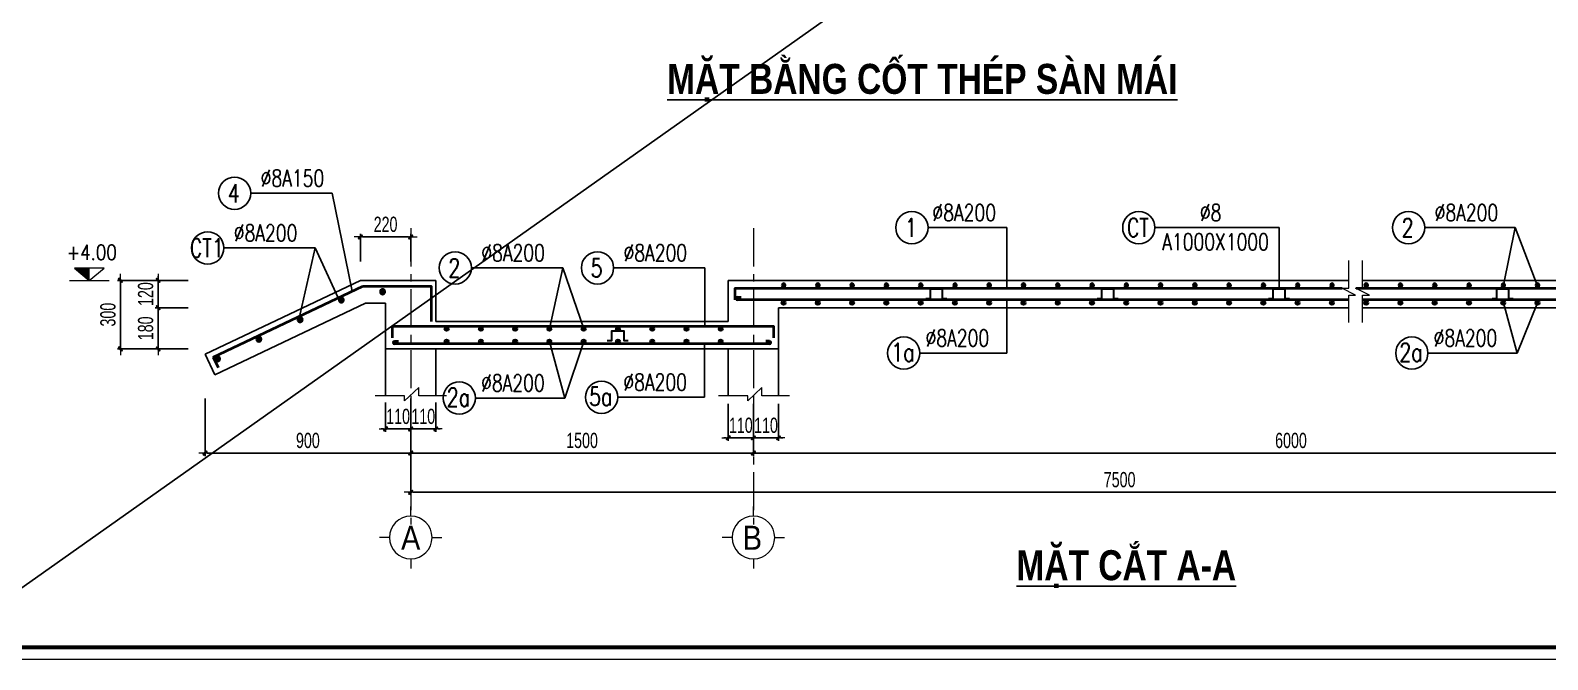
# Model space of a CAD drawing. Header units: millimetres. Extents: x -295047 to 263296, y -724756 to -308748.
# Drawn here: x 144 to 20067, y -368365 to -360102 of the extents above; entities that cross this region are included whole.
import ezdxf
from ezdxf.enums import TextEntityAlignment as Align

# ---------------------------------------------------------------- set-up
doc = ezdxf.new("R2010")
doc.units = ezdxf.units.MM
doc.header["$MEASUREMENT"] = 0
doc.header["$PDMODE"] = 32
doc.linetypes.add('CENTERX2', pattern=[4, 2.5, -0.5, 0.5, -0.5])
doc.linetypes.add('DASHDOT', pattern=[1, 0.5, -0.25, 0, -0.25])
doc.layers.get('Defpoints').update_dxf_attribs({"color": 1})
for name, color, linetype, lineweight in [('EG Net dam1', 1, 'Continuous', 30), ('Khungten_LCDI', 7, 'Continuous', 5), ('LC Dim', 8, 'Continuous', 18), ('LC ISO', 153, 'Continuous', 13), ('LC Net dam2', 6, 'Continuous', 40), ('LC Net manh', 219, 'Continuous', 5), ('LC Net thay', 7, 'Continuous', 25), ('LC Net truc', 79, 'DASHDOT', 13), ('LC Text1', 3, 'Continuous', 20), ('LC Text2', 7, 'Continuous', 25), ('MANH', 147, 'Continuous', 13)]:
    doc.layers.add(name, color=color, linetype=linetype, lineweight=lineweight)
doc.layers.add('KCS_Plotter', color=11, linetype='Continuous', plot=False)
doc.styles.add('HOATBIF', font='hoatbif.shx', dxfattribs={"width": 0.7})
doc.styles.add('Khungten', font='VHAVAN.TTF', dxfattribs={"width": 0.9, "height": 5000})
doc.styles.add('LC 1', font='VHAVANB.TTF')
doc.styles.add('LC 3', font='vnsimli.shx', dxfattribs={"width": 0.75})
doc.styles.add('LC3', font='VHARIALB.TTF', dxfattribs={"width": 0.8})
doc.styles.add('T1', font='Vnsimli.shx', dxfattribs={"width": 0.8})
doc.styles.add('Title', font='VHBLACK.TTF', dxfattribs={"width": 0.8})
doc.dimstyles.new('DIM CHUAN', dxfattribs={"dimscale": 60, "dimtxt": 2.5, "dimasz": 0.35, "dimexe": 0.5, "dimexo": 0, "dimgap": 0.8, "dimtad": 1, "dimdec": 0, "dimzin": 0, "dimdsep": 46, "dimtxsty": 'HOATBIF', "dimblk1": 'DOT', "dimblk2": 'DOT', "dimsah": 1, "dimcen": -1, "dimdle": 1, "dimclrd": 256, "dimclre": 256, "dimclrt": 4, "dimadec": 3, "dimazin": 2, "dimtfac": 0.333333, "dimtdec": 0, "dimtix": 1, "dimtmove": 2, "dimatfit": 3, "dimldrblk": 'DOT', "dimfxl": 1, "dimtvp": 0.833333, "dimtolj": 1, "dimtzin": 0, "dimarcsym": 0})
doc.dimstyles.new('dÝman', dxfattribs={"dimscale": 30, "dimtxt": 2.5, "dimasz": 0.35, "dimexe": 0.5, "dimexo": 0, "dimgap": 0.8, "dimtad": 1, "dimdec": 0, "dimzin": 0, "dimdsep": 46, "dimtxsty": 'HOATBIF', "dimblk1": 'DOT', "dimblk2": 'DOT', "dimsah": 1, "dimcen": -1, "dimdle": 1, "dimclrd": 256, "dimclre": 256, "dimclrt": 4, "dimadec": 3, "dimazin": 2, "dimtfac": 0.333333, "dimtdec": 0, "dimtix": 1, "dimtmove": 2, "dimatfit": 3, "dimldrblk": 'DOT', "dimfxl": 1, "dimtvp": 0.833333, "dimtolj": 1, "dimtzin": 0, "dimarcsym": 0})

# ---------------------------------------------------------------- blocks, each defined once
blk = doc.blocks.new('lcdi KC')
at = {"layer": 'Defpoints', "lineweight": 0}
blk.add_lwpolyline([(-1200, -14850), (-1200, 14850), (40800, 14850), (40800, -14850)], close=True, dxfattribs=at)
at = {"layer": 'Khungten_LCDI', "color": 5, "lineweight": 60}
blk.add_lwpolyline([(0, -14650), (0, 14650), (40600, 14650), (40600, -14650)], close=True, dxfattribs=at)
at = {"color": 7, "style": 'Khungten', "width": 0.8}
for tag, p in [('REVISION', (39499, -10746)), ('NGAYHT', (39546, -11609))]:
    blk.add_attdef(tag, text='', height=200, dxfattribs=at).set_placement(p, align=Align.CENTER)
at = {"layer": 'LC Text1', "style": 'Title', "width": 1.485915}
for tag, p, p2 in [('TENBANVE1', (36913, -8886), (40339, -8886)), ('TENBANVE2', (36913, -9562), (40339, -9562))]:
    blk.add_attdef(tag, text='', height=250, dxfattribs=at).set_placement(p, p2, align=Align.FIT)
at = {"layer": 'LC Text1', "style": 'Title', "width": 0.7}
blk.add_attdef('SOBANVE', text='', height=250, dxfattribs=at).set_placement((39562, -13896), align=Align.CENTER)
blk = doc.blocks.new('TIEUDE1')
at = {"layer": 'LC Text2', "color": 7, "style": 'LC 1'}
blk.add_attdef('TIªU§Ò', text='', height=5, dxfattribs=at).set_placement((0, 0), align=Align.BOTTOM_CENTER)
blk.add_attdef('TL', text='', height=3, dxfattribs=at).set_placement((0, -2), align=Align.TOP_CENTER)
blk = doc.blocks.new('DOT')
at = {"layer": 'LC Dim'}
blk.add_line((-3, 0), (3, 0), dxfattribs=at)
at = {"layer": 'LC Dim', "color": 4}
blk.add_line((-1, -1), (1, 1), dxfattribs=at)
blk.add_lwpolyline([(0.5, 1), (-1, -0.5), (-0.5, -1), (1, 0.5)], close=True, dxfattribs=at)
blk = doc.blocks.new('*D928')
at = {"layer": 'Defpoints', "color": 0, "ltscale": 2, "transparency": 16777216}
for p in [(5138, -365072), (9638, -365072), (9638, -365652)]:
    blk.add_point(p, dxfattribs=at)
at = {"layer": 'LC Dim', "lineweight": -2, "ltscale": 2, "transparency": 16777216}
for p, q in [((5138, -365072), (5138, -365692)), ((9638, -365072), (9638, -365692)), ((5166, -365652), (9610, -365652))]:
    blk.add_line(p, q, dxfattribs=at)
at = {"layer": 'LC Dim', "lineweight": -2, "ltscale": 2, "transparency": 16777216, "xscale": 28, "yscale": 28, "zscale": 28, "rotation": 180}
blk.add_blockref('DOT', (5138, -365652), dxfattribs=at)
at = {"layer": 'LC Dim', "lineweight": -2, "ltscale": 2, "transparency": 16777216, "xscale": 28, "yscale": 28, "zscale": 28}
blk.add_blockref('DOT', (9638, -365652), dxfattribs=at)
at = {"layer": 'LC Dim', "color": 4, "ltscale": 2, "transparency": 16777216, "insert": (7388, -365488), "char_height": 200, "attachment_point": 5, "style": 'HOATBIF'}
blk.add_mtext('\\A1;1500', dxfattribs=at)
blk = doc.blocks.new('_Dot')
at = {"color": 0, "linetype": 'ByBlock', "lineweight": -2}
blk.add_line((-0.5, 0), (-1, 0), dxfattribs=at)
at = {"color": 0, "linetype": 'ByBlock', "const_width": 0.5}
blk.add_lwpolyline([(-0.25, 0, 1), (0.25, 0, 1)], format="xyb", close=True, dxfattribs=at)
blk = doc.blocks.new('*D929')
at = {"layer": 'Defpoints', "color": 0, "ltscale": 2, "transparency": 16777216}
for p in [(9638, -365072), (23756, -365072), (23756, -365652)]:
    blk.add_point(p, dxfattribs=at)
at = {"layer": 'LC Dim', "lineweight": -2, "ltscale": 2, "transparency": 16777216}
for p, q in [((9638, -365072), (9638, -365692)), ((23756, -365072), (23756, -365692)), ((9666, -365652), (23728, -365652))]:
    blk.add_line(p, q, dxfattribs=at)
at = {"layer": 'LC Dim', "lineweight": -2, "ltscale": 2, "transparency": 16777216, "xscale": 28, "yscale": 28, "zscale": 28, "rotation": 180}
blk.add_blockref('DOT', (9638, -365652), dxfattribs=at)
at = {"layer": 'LC Dim', "lineweight": -2, "ltscale": 2, "transparency": 16777216, "xscale": 28, "yscale": 28, "zscale": 28}
blk.add_blockref('DOT', (23756, -365652), dxfattribs=at)
at = {"layer": 'LC Dim', "color": 4, "ltscale": 2, "transparency": 16777216, "insert": (16697, -365488), "char_height": 200, "attachment_point": 5, "style": 'HOATBIF'}
blk.add_mtext('\\A1;6000', dxfattribs=at)
blk = doc.blocks.new('*D930')
at = {"layer": 'Defpoints', "color": 0, "ltscale": 2, "transparency": 16777216}
for p in [(5138, -365072), (23756, -365072), (23756, -366167)]:
    blk.add_point(p, dxfattribs=at)
at = {"layer": 'LC Dim', "lineweight": -2, "ltscale": 2, "transparency": 16777216}
for p, q in [((5138, -365072), (5138, -366207)), ((23756, -365072), (23756, -366207)), ((5166, -366167), (23728, -366167))]:
    blk.add_line(p, q, dxfattribs=at)
at = {"layer": 'LC Dim', "lineweight": -2, "ltscale": 2, "transparency": 16777216, "xscale": 28, "yscale": 28, "zscale": 28, "rotation": 180}
blk.add_blockref('DOT', (5138, -366167), dxfattribs=at)
at = {"layer": 'LC Dim', "lineweight": -2, "ltscale": 2, "transparency": 16777216, "xscale": 28, "yscale": 28, "zscale": 28}
blk.add_blockref('DOT', (23756, -366167), dxfattribs=at)
at = {"layer": 'LC Dim', "color": 4, "ltscale": 2, "transparency": 16777216, "insert": (14447, -366003), "char_height": 200, "width": 1042.23, "attachment_point": 5, "style": 'HOATBIF'}
blk.add_mtext('\\A1;7500', dxfattribs=at)
blk = doc.blocks.new('thep tron 2')
at = {"layer": 'LC Net dam2'}
for p, q in [((-0.5, 0.5), (0.5, 0.5)), ((0.35, 0.85), (-0.35, 0.15)), ((-0.35, 0.85), (0.35, 0.15)), ((0, 1), (0, 0))]:
    blk.add_line(p, q, dxfattribs=at)
blk.add_circle((0, 0.5), 0.5, dxfattribs=at)
blk = doc.blocks.new('*U912')
at = {"layer": 'LC Net dam2', "xscale": 44.99999883287877, "yscale": 44.99999883287877, "zscale": 44.99999883287877}
blk.add_blockref('thep tron 2', (0, -22), dxfattribs=at)
blk = doc.blocks.new('*U913')
at = {"layer": 'LC Dim', "color": 0, "linetype": 'ByBlock', "lineweight": -2}
for p in [(0, 0), (450, 0), (900, 0), (1350, 0), (1800, 0), (2250, 0), (2700, 0), (3150, 0), (3600, 0), (4050, 0), (4500, 0), (4950, 0), (5400, 0), (5850, 0), (6300, 0), (6750, 0), (7200, 0), (7650, 0), (8100, 0), (8550, 0), (9000, 0), (9450, 0), (9900, 0), (10350, 0), (10800, 0), (11250, 0), (11700, 0), (12150, 0), (12600, 0), (13050, 0)]:
    blk.add_blockref('*U912', p, dxfattribs=at)
blk = doc.blocks.new('*U914')
at = {"layer": 'LC Net dam2', "xscale": 44.99999883287877, "yscale": 44.99999883287877, "zscale": 44.99999883287877}
blk.add_blockref('thep tron 2', (0, -22), dxfattribs=at)
blk = doc.blocks.new('*U915')
at = {"layer": 'LC Dim', "color": 0, "linetype": 'ByBlock', "lineweight": -2}
for p in [(0, 0), (450, 0), (900, 0), (1350, 0), (1800, 0), (2250, 0), (2700, 0), (3150, 0), (3600, 0), (4050, 0), (4500, 0), (4950, 0), (5400, 0), (5850, 0), (6300, 0), (6750, 0), (7200, 0), (7650, 0), (8100, 0), (8550, 0), (9000, 0), (9450, 0), (9900, 0), (10350, 0), (10800, 0), (11250, 0), (11700, 0), (12150, 0), (12600, 0), (13050, 0)]:
    blk.add_blockref('*U914', p, dxfattribs=at)
blk = doc.blocks.new('*D931')
at = {"layer": 'Defpoints', "color": 0, "ltscale": 2, "transparency": 16777216}
for p in [(1327, -363385), (2215, -363385), (2215, -364285)]:
    blk.add_point(p, dxfattribs=at)
at = {"layer": 'LC Dim', "lineweight": -2, "ltscale": 2, "transparency": 16777216}
for p, q in [((2215, -363385), (1287, -363385)), ((1327, -364257), (1327, -363413)), ((2215, -364285), (1287, -364285))]:
    blk.add_line(p, q, dxfattribs=at)
at = {"layer": 'LC Dim', "lineweight": -2, "ltscale": 2, "transparency": 16777216, "xscale": 28, "yscale": 28, "zscale": 28}
for p, rotation in [((1327, -363385), 90), ((1327, -364285), 270)]:
    blk.add_blockref('DOT', p, dxfattribs=dict(at, rotation=rotation))
at = {"layer": 'LC Dim', "color": 4, "ltscale": 2, "transparency": 16777216, "insert": (1163, -363835), "char_height": 200, "attachment_point": 5, "rotation": 90, "style": 'HOATBIF'}
blk.add_mtext('\\A1;300', dxfattribs=at)
blk = doc.blocks.new('Caodo1')
at = {"layer": 'LC Text1'}
blk.add_hatch(color=256, dxfattribs=at).paths.add_polyline_path([(0, 200), (0, 0), (243, 200)])
for p, q in [((324, 0), (-324, 0)), ((0, 0), (0, 200))]:
    blk.add_line(p, q, dxfattribs=at)
blk.add_lwpolyline([(-243, 200), (243, 200), (0, 0), (0, 0)], close=True, dxfattribs=at)
at = {"layer": 'LC Text1', "style": 'T1', "width": 0.8}
blk.add_attdef('%%P0,00', text='', height=250, dxfattribs=at).set_placement((-39, 460), align=Align.MIDDLE_CENTER)
blk = doc.blocks.new('TTRUC')
at = {"layer": 'LC ISO'}
for p, q in [((0, 6.95), (0, 10.13)), ((-6.95, 0), (-10.13, 0)), ((6.95, 0), (10.13, 0)), ((0, -6.95), (0, -10.13))]:
    blk.add_line(p, q, dxfattribs=at)
at = {"layer": 'LC Net manh'}
blk.add_circle((0, 0), 6.95, dxfattribs=at)
blk = doc.blocks.new('*U908')
at = {"layer": 'LC Net dam2', "xscale": 44.99999883287877, "yscale": 44.99999883287877, "zscale": 44.99999883287877}
blk.add_blockref('thep tron 2', (0, -22), dxfattribs=at)
blk = doc.blocks.new('*U909')
at = {"layer": 'LC Dim', "color": 0, "linetype": 'ByBlock', "lineweight": -2}
for p in [(0, 0), (450, 0), (900, 0), (1350, 0), (1800, 0), (2250, 0)]:
    blk.add_blockref('*U908', p, dxfattribs=at)
at = {"layer": 'LC Dim', "color": 0, "linetype": 'ByBlock', "lineweight": -2, "transparency": 16777216}
for p in [(2700, 0), (3150, 0), (3600, 0)]:
    blk.add_blockref('*U908', p, dxfattribs=at)
blk = doc.blocks.new('*U910')
at = {"layer": 'LC Net dam2', "xscale": 44.99999883287877, "yscale": 44.99999883287877, "zscale": 44.99999883287877}
blk.add_blockref('thep tron 2', (0, -22), dxfattribs=at)
blk = doc.blocks.new('*U911')
at = {"layer": 'LC Dim', "color": 0, "linetype": 'ByBlock', "lineweight": -2}
for p in [(0, 0), (450, 0), (900, 0), (1350, 0), (1800, 0), (2250, 0)]:
    blk.add_blockref('*U910', p, dxfattribs=at)
at = {"layer": 'LC Dim', "color": 0, "linetype": 'ByBlock', "lineweight": -2, "transparency": 16777216}
for p in [(2700, 0), (3150, 0), (3600, 0)]:
    blk.add_blockref('*U910', p, dxfattribs=at)
blk = doc.blocks.new('*D917')
at = {"layer": 'Defpoints', "color": 0, "ltscale": 2, "transparency": 16777216}
for p in [(2438, -364937), (5138, -364937), (2438, -365652)]:
    blk.add_point(p, dxfattribs=at)
at = {"layer": 'LC Dim', "lineweight": -2, "ltscale": 2, "transparency": 16777216}
for p, q in [((2438, -364937), (2438, -365692)), ((5138, -364937), (5138, -365692)), ((5110, -365652), (2466, -365652))]:
    blk.add_line(p, q, dxfattribs=at)
at = {"layer": 'LC Dim', "lineweight": -2, "ltscale": 2, "transparency": 16777216, "xscale": 28, "yscale": 28, "zscale": 28, "rotation": 180}
blk.add_blockref('DOT', (2438, -365652), dxfattribs=at)
at = {"layer": 'LC Dim', "lineweight": -2, "ltscale": 2, "transparency": 16777216, "xscale": 28, "yscale": 28, "zscale": 28}
blk.add_blockref('DOT', (5138, -365652), dxfattribs=at)
at = {"layer": 'LC Dim', "color": 4, "ltscale": 2, "transparency": 16777216, "insert": (3788, -365488), "char_height": 200, "attachment_point": 5, "style": 'HOATBIF'}
blk.add_mtext('\\A1;900', dxfattribs=at)
blk = doc.blocks.new('*D918')
at = {"layer": 'Defpoints', "color": 0, "ltscale": 2, "transparency": 16777216}
for p in [(1822, -363385), (2215, -363385), (2215, -363745)]:
    blk.add_point(p, dxfattribs=at)
at = {"layer": 'LC Dim', "lineweight": -2, "ltscale": 2, "transparency": 16777216}
for p, q in [((2215, -363385), (1782, -363385)), ((1822, -363357), (1822, -363329)), ((1822, -363745), (1822, -363385)), ((2215, -363745), (1782, -363745)), ((1822, -363773), (1822, -363801))]:
    blk.add_line(p, q, dxfattribs=at)
at = {"layer": 'LC Dim', "lineweight": -2, "ltscale": 2, "transparency": 16777216, "xscale": 28, "yscale": 28, "zscale": 28}
for p, rotation in [((1822, -363385), 270), ((1822, -363745), 90)]:
    blk.add_blockref('DOT', p, dxfattribs=dict(at, rotation=rotation))
at = {"layer": 'LC Dim', "color": 4, "ltscale": 2, "transparency": 16777216, "insert": (1658, -363565), "char_height": 200, "attachment_point": 5, "rotation": 90, "style": 'HOATBIF'}
blk.add_mtext('\\A1;120', dxfattribs=at)
blk = doc.blocks.new('*D919')
at = {"layer": 'Defpoints', "color": 0, "ltscale": 2, "transparency": 16777216}
for p in [(2215, -363745), (1822, -364285), (2215, -364285)]:
    blk.add_point(p, dxfattribs=at)
at = {"layer": 'LC Dim', "lineweight": -2, "ltscale": 2, "transparency": 16777216}
for p, q in [((2215, -363745), (1782, -363745)), ((1822, -363773), (1822, -364257)), ((2215, -364285), (1782, -364285))]:
    blk.add_line(p, q, dxfattribs=at)
at = {"layer": 'LC Dim', "lineweight": -2, "ltscale": 2, "transparency": 16777216, "xscale": 28, "yscale": 28, "zscale": 28}
for p, rotation in [((1822, -363745), 90), ((1822, -364285), 270)]:
    blk.add_blockref('DOT', p, dxfattribs=dict(at, rotation=rotation))
at = {"layer": 'LC Dim', "color": 4, "ltscale": 2, "transparency": 16777216, "insert": (1658, -364015), "char_height": 200, "attachment_point": 5, "rotation": 90, "style": 'HOATBIF'}
blk.add_mtext('\\A1;180', dxfattribs=at)
blk = doc.blocks.new('*U907')
at = {"layer": 'LC Net dam2', "xscale": 60.05050504978881, "yscale": 60.05050504978881, "zscale": 60.05050504978881}
blk.add_blockref('thep tron 2', (0, -30), dxfattribs=at)
blk = doc.blocks.new('*D921')
at = {"layer": 'Defpoints', "color": 0, "ltscale": 2, "transparency": 16777216}
for p in [(4478, -362814), (4478, -363138), (5138, -363138)]:
    blk.add_point(p, dxfattribs=at)
at = {"layer": 'LC Dim', "lineweight": -2, "ltscale": 2, "transparency": 16777216}
for p, q in [((4478, -363138), (4478, -362774)), ((5138, -363138), (5138, -362774)), ((5110, -362814), (4506, -362814))]:
    blk.add_line(p, q, dxfattribs=at)
at = {"layer": 'LC Dim', "lineweight": -2, "ltscale": 2, "transparency": 16777216, "xscale": 28, "yscale": 28, "zscale": 28, "rotation": 180}
blk.add_blockref('DOT', (4478, -362814), dxfattribs=at)
at = {"layer": 'LC Dim', "lineweight": -2, "ltscale": 2, "transparency": 16777216, "xscale": 28, "yscale": 28, "zscale": 28}
blk.add_blockref('DOT', (5138, -362814), dxfattribs=at)
at = {"layer": 'LC Dim', "color": 4, "ltscale": 2, "transparency": 16777216, "insert": (4808, -362650), "char_height": 200, "attachment_point": 5, "style": 'HOATBIF'}
blk.add_mtext('\\A1;220', dxfattribs=at)
blk = doc.blocks.new('*D922')
at = {"layer": 'Defpoints', "color": 0, "ltscale": 2, "transparency": 16777216}
for p in [(4808, -364990), (5138, -364990), (5138, -365336)]:
    blk.add_point(p, dxfattribs=at)
at = {"layer": 'LC Dim', "lineweight": -2, "ltscale": 2, "transparency": 16777216}
for p, q in [((4808, -364990), (4808, -365376)), ((5138, -364990), (5138, -365376)), ((4780, -365336), (4752, -365336)), ((4808, -365336), (5138, -365336)), ((5166, -365336), (5194, -365336))]:
    blk.add_line(p, q, dxfattribs=at)
at = {"layer": 'LC Dim', "lineweight": -2, "ltscale": 2, "transparency": 16777216, "xscale": 28, "yscale": 28, "zscale": 28}
blk.add_blockref('DOT', (4808, -365336), dxfattribs=at)
at = {"layer": 'LC Dim', "lineweight": -2, "ltscale": 2, "transparency": 16777216, "xscale": 28, "yscale": 28, "zscale": 28, "rotation": 180}
blk.add_blockref('DOT', (5138, -365336), dxfattribs=at)
at = {"layer": 'LC Dim', "color": 4, "ltscale": 2, "transparency": 16777216, "insert": (4973, -365172), "char_height": 200, "attachment_point": 5, "style": 'HOATBIF'}
blk.add_mtext('\\A1;110', dxfattribs=at)
blk = doc.blocks.new('*D923')
at = {"layer": 'Defpoints', "color": 0, "ltscale": 2, "transparency": 16777216}
for p in [(5138, -364990), (5468, -364990), (5468, -365336)]:
    blk.add_point(p, dxfattribs=at)
at = {"layer": 'LC Dim', "lineweight": -2, "ltscale": 2, "transparency": 16777216}
for p, q in [((5138, -364990), (5138, -365376)), ((5468, -364990), (5468, -365376)), ((5110, -365336), (5082, -365336)), ((5138, -365336), (5468, -365336)), ((5496, -365336), (5524, -365336))]:
    blk.add_line(p, q, dxfattribs=at)
at = {"layer": 'LC Dim', "lineweight": -2, "ltscale": 2, "transparency": 16777216, "xscale": 28, "yscale": 28, "zscale": 28}
blk.add_blockref('DOT', (5138, -365336), dxfattribs=at)
at = {"layer": 'LC Dim', "lineweight": -2, "ltscale": 2, "transparency": 16777216, "xscale": 28, "yscale": 28, "zscale": 28, "rotation": 180}
blk.add_blockref('DOT', (5468, -365336), dxfattribs=at)
at = {"layer": 'LC Dim', "color": 4, "ltscale": 2, "transparency": 16777216, "insert": (5303, -365172), "char_height": 200, "attachment_point": 5, "style": 'HOATBIF'}
blk.add_mtext('\\A1;110', dxfattribs=at)
blk = doc.blocks.new('*D924')
at = {"layer": 'Defpoints', "color": 0, "ltscale": 2, "transparency": 16777216}
for p in [(9308, -365005), (9638, -365005), (9638, -365453)]:
    blk.add_point(p, dxfattribs=at)
at = {"layer": 'LC Dim', "lineweight": -2, "ltscale": 2, "transparency": 16777216}
for p, q in [((9308, -365005), (9308, -365493)), ((9638, -365005), (9638, -365493)), ((9280, -365453), (9252, -365453)), ((9308, -365453), (9638, -365453)), ((9666, -365453), (9694, -365453))]:
    blk.add_line(p, q, dxfattribs=at)
at = {"layer": 'LC Dim', "lineweight": -2, "ltscale": 2, "transparency": 16777216, "xscale": 28, "yscale": 28, "zscale": 28}
blk.add_blockref('DOT', (9308, -365453), dxfattribs=at)
at = {"layer": 'LC Dim', "lineweight": -2, "ltscale": 2, "transparency": 16777216, "xscale": 28, "yscale": 28, "zscale": 28, "rotation": 180}
blk.add_blockref('DOT', (9638, -365453), dxfattribs=at)
at = {"layer": 'LC Dim', "color": 4, "ltscale": 2, "transparency": 16777216, "insert": (9473, -365289), "char_height": 200, "attachment_point": 5, "style": 'HOATBIF'}
blk.add_mtext('\\A1;110', dxfattribs=at)
blk = doc.blocks.new('*D925')
at = {"layer": 'Defpoints', "color": 0, "ltscale": 2, "transparency": 16777216}
for p in [(9638, -365005), (9968, -365005), (9968, -365453)]:
    blk.add_point(p, dxfattribs=at)
at = {"layer": 'LC Dim', "lineweight": -2, "ltscale": 2, "transparency": 16777216}
for p, q in [((9638, -365005), (9638, -365493)), ((9968, -365005), (9968, -365493)), ((9610, -365453), (9582, -365453)), ((9638, -365453), (9968, -365453)), ((9996, -365453), (10024, -365453))]:
    blk.add_line(p, q, dxfattribs=at)
at = {"layer": 'LC Dim', "lineweight": -2, "ltscale": 2, "transparency": 16777216, "xscale": 28, "yscale": 28, "zscale": 28}
blk.add_blockref('DOT', (9638, -365453), dxfattribs=at)
at = {"layer": 'LC Dim', "lineweight": -2, "ltscale": 2, "transparency": 16777216, "xscale": 28, "yscale": 28, "zscale": 28, "rotation": 180}
blk.add_blockref('DOT', (9968, -365453), dxfattribs=at)
at = {"layer": 'LC Dim', "color": 4, "ltscale": 2, "transparency": 16777216, "insert": (9803, -365289), "char_height": 200, "attachment_point": 5, "style": 'HOATBIF'}
blk.add_mtext('\\A1;110', dxfattribs=at)

msp = doc.modelspace()

# ---------------------------------------------------------------- linework, layer by layer
at = {"layer": 'EG Net dam1', "ltscale": 500}
for points in [[(11902, -363623.3), (11962.7, -363623.3), (11962.7, -363498), (12117.8, -363498), (12117.8, -363623.3), (12178.4, -363623.3)], [(14152, -363623.3), (14212.7, -363623.3), (14212.7, -363498), (14367.8, -363498), (14367.8, -363623.3), (14428.4, -363623.3)], [(16402, -363623.3), (16462.7, -363623.3), (16462.7, -363498), (16617.8, -363498), (16617.8, -363623.3), (16678.4, -363623.3)], [(19338.1, -363623.3), (19398.7, -363623.3), (19398.7, -363498), (19553.8, -363498), (19553.8, -363623.3), (19614.4, -363623.3)], [(7719, -364174.7), (7779.6, -364174.7), (7779.6, -364049.5), (7934.7, -364049.5), (7934.7, -364174.7), (7995.4, -364174.7)]]:
    msp.add_lwpolyline(points, dxfattribs=at)
at = {"layer": 'KCS_Plotter', "ltscale": 2}
msp.add_line((-1304.2, -368365.3), (32295.8, -344605.3), dxfattribs=at)
at = {"layer": 'LC Net dam2', "ltscale": 2}
for p, q in [((2545.6, -364394.3), (4508.2, -363461.4)), ((9428.1, -363604.8), (9478.4, -363604.8)), ((17454.6, -363640), (9428.1, -363640)), ((23947.5, -363640), (17636, -363640)), ((4926, -364185.1), (4976.2, -364185.1)), ((9850.4, -364185.1), (9800.1, -364185.1)), ((9850.4, -364220.4), (4926, -364220.4))]:
    msp.add_line(p, q, dxfattribs=at)
at = {"layer": 'LC Net dam2'}
msp.add_line((2545.6, -364394.3), (2609.8, -364529.3), dxfattribs=at)
at = {"layer": 'LC Net dam2', "ltscale": 2}
for points in [[(4508.2, -363461.4), (5404.8, -363461.4), (5404.8, -363925.8)], [(17370.1, -363490), (9395.9, -363490), (9395.9, -363640)], [(26348.8, -364394.3), (24446.4, -363490), (17551.5, -363490)], [(9906.5, -364140), (9906.5, -363990), (4893.7, -363990), (4893.7, -364140)]]:
    msp.add_lwpolyline(points, dxfattribs=at)
for centre, start, end in [((9428.1, -363622.4), 90, 270), ((4926, -364202.7), 90, 270), ((9850.4, -364202.7), 270, 90)]:
    msp.add_arc(centre, 17.6, start, end, dxfattribs=at)
at = {"layer": 'LC Net manh', "ltscale": 2}
for points in [[(5607.2, -364899.1), (5244.2, -364899.1), (5244.2, -364789.6), (5058.2, -364965.1), (5058.2, -364899.1), (4672.7, -364899.1)], [(10112.2, -364899.1), (9749.2, -364899.1), (9749.2, -364789.6), (9563.2, -364965.1), (9563.2, -364899.1), (9177.7, -364899.1)]]:
    msp.add_lwpolyline(points, dxfattribs=at)
at = {"layer": 'LC Net thay'}
for p, q in [((4478.2, -363385), (2438.2, -364354.7)), ((4545.8, -363685), (2567, -364625.7)), ((4808.2, -363685), (4545.8, -363685)), ((2438.2, -364354.7), (2567, -364625.7))]:
    msp.add_line(p, q, dxfattribs=at)
at = {"layer": 'LC Net thay', "ltscale": 2}
for p, q in [((4478.2, -363385), (5468.2, -363385)), ((5468.2, -363385), (5468.2, -363925)), ((9308.2, -363385), (9968.2, -363385)), ((9308.2, -363925), (9308.2, -363385)), ((17454.6, -363385), (9968.2, -363385)), ((23426.2, -363385), (17636, -363385)), ((4808.2, -363685), (4808.2, -364285)), ((9968.2, -364285), (9968.2, -363745)), ((9968.2, -363745), (17454.6, -363745)), ((17636, -363745), (23426.2, -363745)), ((9308.2, -363925), (5468.2, -363925)), ((9968.2, -364285), (4808.2, -364285)), ((4808.2, -364285), (4808.2, -364899.1)), ((5468.2, -364285), (5468.2, -364899.1)), ((9308.2, -364285), (9308.2, -364899.1)), ((9968.2, -364285), (9968.2, -364899.1))]:
    msp.add_line(p, q, dxfattribs=at)
at = {"layer": 'LC Net truc', "linetype": 'CENTERX2', "ltscale": 200}
for p, q in [((5138.2, -362701.4), (5138.2, -366588.9)), ((9638.2, -362701.4), (9638.2, -366588.9))]:
    msp.add_line(p, q, dxfattribs=at)
at = {"layer": 'LC Text2', "ltscale": 100}
for centre in [(2825.6, -362240.8), (11718.9, -362692.7), (14698.9, -362692.7), (18240.8, -362692.7), (2472.5, -362959.9), (5722.6, -363221.4), (7591, -363221.4), (11612.9, -364339.6), (18283.9, -364339.6), (5775.9, -364929.9), (7644.5, -364920)]:
    msp.add_circle(centre, 211.9, dxfattribs=at)
at = {"layer": 'MANH', "ltscale": 2}
for points in [[(17454.6, -363940.3), (17454.6, -363577.6), (17545.3, -363577.6), (17363.9, -363486.9), (17454.6, -363486.9), (17454.6, -363124.2)], [(17636, -363940.3), (17636, -363577.6), (17726.6, -363577.6), (17545.3, -363486.9), (17636, -363486.9), (17636, -363124.2)]]:
    msp.add_lwpolyline(points, dxfattribs=at)

# ---------------------------------------------------------------- block references
at = {"layer": 'LC Dim', "xscale": -1, "rotation": 180}
msp.add_blockref('*U915', (10034.2, -363449.5), dxfattribs=at)
at = {"layer": 'LC Dim', "extrusion": (0, 0, -1), "xscale": -1, "zscale": -1}
for name, p in [('*U913', (-10034.2, -363680.5)), ('*U911', (-5609.8, -364022.9)), ('*U909', (-5609.8, -364186.7))]:
    msp.add_blockref(name, p, dxfattribs=at)
at = {"layer": 'LC ISO', "color": 0, "linetype": 'ByBlock', "lineweight": -2, "extrusion": (0, 0, -1), "zscale": -1, "rotation": 180}
for p in [(-4769, -363534.4), (-4227.1, -363642.1), (-3685.2, -363899.6), (-3143.3, -364157.2), (-2601.4, -364414.8)]:
    msp.add_blockref('*U907', p, dxfattribs=at)
at = {"layer": 'LC ISO', "xscale": -40.31376784078886, "yscale": 40.31376784078886, "zscale": 40.31376784078886}
for p in [(5138.2, -366760.7), (9638.2, -366760.7)]:
    msp.add_blockref('TTRUC', p, dxfattribs=at)
at = {"layer": 'LC Net thay', "xscale": 0.8, "yscale": 0.8, "zscale": 0.8}
msp.add_blockref('lcdi KC', (-344.2, -356485.3), dxfattribs=at)
at = {"layer": 'LC Text1'}
ref = msp.add_blockref('Caodo1', (918.1, -363385), dxfattribs=dict(at, xscale=-0.8, yscale=0.8, zscale=0.8))
ref.add_attrib('%%P0,00', '+4.00', dxfattribs={"layer": 'LC Text2', "color": 4, "height": 200, "style": 'T1', "width": 0.8}).set_placement((949.4, -363017.4), align=Align.MIDDLE_CENTER)
at = {"layer": 'LC Text2'}
ref = msp.add_blockref('TIEUDE1', (11855.4, -361054.3), dxfattribs=dict(at, xscale=80.00000000015463, yscale=80.00000000015463, zscale=80.00000000015463))
ref.add_attrib('TIªU§Ò', '%%UmÆt b»ng CèT THÐP SµN M¸I', dxfattribs={"color": 7, "height": 393.953, "style": 'LC3', "width": 0.8}).set_placement((11855.4, -361054.3), align=Align.BOTTOM_CENTER)
ref = msp.add_blockref('TIEUDE1', (14533.7, -367440.5), dxfattribs=dict(at, xscale=80.00000000015463, yscale=80.00000000015463, zscale=80.00000000015463))
ref.add_attrib('TIªU§Ò', '%%UmÆt c¾t A-A', dxfattribs={"color": 7, "height": 393.953, "style": 'LC3', "width": 0.8}).set_placement((14533.7, -367440.5), align=Align.BOTTOM_CENTER)

# ---------------------------------------------------------------- texts
at = {"layer": 'LC Text1', "ltscale": 0.2, "style": 'LC 1', "width": 0.9}
for s, p in [('a', (5138.4, -367017.5)), ('b', (9624.5, -367017.5))]:
    msp.add_text(s, height=315.7, dxfattribs=at).set_placement(p, align=Align.BOTTOM_CENTER)
at = {"layer": 'LC Text2', "linetype": 'ByBlock', "style": 'LC 3', "width": 0.75}
for s, p in [('%%C8A150', (3168.1, -362153)), ('%%C8A200', (11988.8, -362604.9)), ('%%C8', (15500.7, -362604.9)), ('%%C8A200', (18583.3, -362604.9)), ('%%C8A200', (2815, -362872)), ('A1000X1000', (15006.9, -362990)), ('%%C8A200', (6065.2, -363133.6)), ('%%C8A200', (7933.5, -363133.6)), ('%%C8A200', (11899.4, -364251.8)), ('%%C8A200', (18570.6, -364251.8)), ('%%C8A200', (6062.7, -364842.1)), ('%%C8A200', (7930.9, -364832.2))]:
    msp.add_text(s, height=220, dxfattribs=at).set_placement(p)
at = {"layer": 'LC Text2', "ltscale": 100, "style": 'LC 3', "width": 0.75}
for s, p in [('4', (2813.6, -362240.8)), ('1', (11707, -362692.7)), ('CT', (14686.9, -362692.7)), ('2', (18228.8, -362692.7)), ('CT1', (2460.5, -362959.9)), ('2', (5710.7, -363221.4)), ('5', (7579, -363221.4)), ('1a', (11601, -364328.8)), ('2a', (18271.9, -364328.8)), ('2a', (5764, -364919.1)), ('5a', (7632.5, -364909.1))]:
    msp.add_text(s, height=242, dxfattribs=at).set_placement(p, align=Align.MIDDLE_CENTER)

# ---------------------------------------------------------------- dimensions: what is measured, and where the dimension line sits
at = {"layer": 'LC Dim', "ltscale": 2}
for base, p1, p2, picture, middle in [((4478.2, -362814.2), (5138.2, -363137.6), (4478.2, -363137.6), '*D921', (4808.2, -362650.2)), ((2438.2, -365651.9), (5138.2, -364937.5), (2438.2, -364937.5), '*D917', (3788.2, -365487.9)), ((5138.2, -365335.9), (4808.2, -364990), (5138.2, -364990), '*D922', (4973.2, -365171.9)), ((5468.2, -365335.9), (5138.2, -364990), (5468.2, -364990), '*D923', (5303.2, -365171.9)), ((9638.2, -365651.9), (5138.2, -365071.6), (9638.2, -365071.6), '*D928', (7388.2, -365487.9)), ((9638.2, -365453.4), (9308.2, -365005), (9638.2, -365005), '*D924', (9473.2, -365289.4)), ((9968.2, -365453.4), (9638.2, -365005), (9968.2, -365005), '*D925', (9803.2, -365289.4))]:
    dim = msp.add_linear_dim(base=base, p1=p1, p2=p2, dimstyle='DIM CHUAN', override={"dimscale": 80, "dimlfac": 0.333333}, dxfattribs=at)
    dim.commit()
    dim.dimension.update_dxf_attribs({"geometry": picture, "text_midpoint": middle})
for base, p1, p2, angle, picture, middle in [((1327.2, -363385), (2215.2, -364285), (2215.2, -363385), 90, '*D931', (1163.2, -363835)), ((1822.2, -363385), (2215.2, -363745), (2215.2, -363385), 270, '*D918', (1658.2, -363565)), ((1822.2, -364285), (2215.2, -363745), (2215.2, -364285), 270, '*D919', (1658.2, -364015))]:
    dim = msp.add_linear_dim(base=base, p1=p1, p2=p2, angle=angle, dimstyle='DIM CHUAN', override={"dimscale": 80, "dimlfac": 0.333333}, dxfattribs=at)
    dim.commit()
    dim.dimension.update_dxf_attribs({"geometry": picture, "text_midpoint": middle})
for base, p1, text, picture, middle in [((23756.2, -366166.7), (5138.2, -365071.6), '7500', '*D930', (14447.2, -366002.7)), ((23756.2, -365651.9), (9638.2, -365071.6), '6000', '*D929', (16697.2, -365487.9))]:
    dim = msp.add_linear_dim(base=base, p1=p1, p2=(23756.2, -365071.6), text=text, dimstyle='DIM CHUAN', override={"dimscale": 80, "dimlfac": 0.333333}, dxfattribs=at)
    dim.commit()
    dim.dimension.update_dxf_attribs({"geometry": picture, "text_midpoint": middle})

# ---------------------------------------------------------------- leaders
for points in [[(4371.6, -363526.3), (4106.6, -362240.8), (3037.5, -362240.8)], [(12967.2, -363490), (12967.2, -362692.7), (11930.8, -362692.7)], [(16540, -363490), (16540, -362692.7), (14910.8, -362692.7)], [(19927.8, -363449.5), (19642.5, -362692.7), (18452.7, -362692.7)], [(19489.3, -363449.5), (19642.5, -362692.7), (18452.7, -362692.7)], [(4205.8, -363663.3), (3882.5, -362959.9), (2684.4, -362959.9)], [(3663.9, -363920.9), (3882.5, -362959.9), (2684.4, -362959.9)], [(7409.8, -364022.8), (7133.9, -363221.4), (5934.5, -363221.4)], [(6959.8, -364022.9), (7133.9, -363221.4), (5934.5, -363221.4)], [(9002.2, -363990), (9002.2, -363221.4), (7802.9, -363221.4)], [(12965.7, -363640), (12965.7, -364339.6), (11824.8, -364339.6)], [(19486, -363680.5), (19669.3, -364339.6), (18495.8, -364339.6)], [(19936, -363680.5), (19669.3, -364339.6), (18495.8, -364339.6)], [(6959.8, -364188.3), (7161.4, -364929.9), (5987.8, -364929.9)], [(7409.8, -364188.3), (7161.4, -364929.9), (5987.8, -364929.9)], [(8997.2, -364220.4), (8997.2, -364920), (7856.4, -364920)]]:
    msp.add_leader(points, dimstyle='dÝman', dxfattribs=at)

doc.saveas('drawing.dxf')
